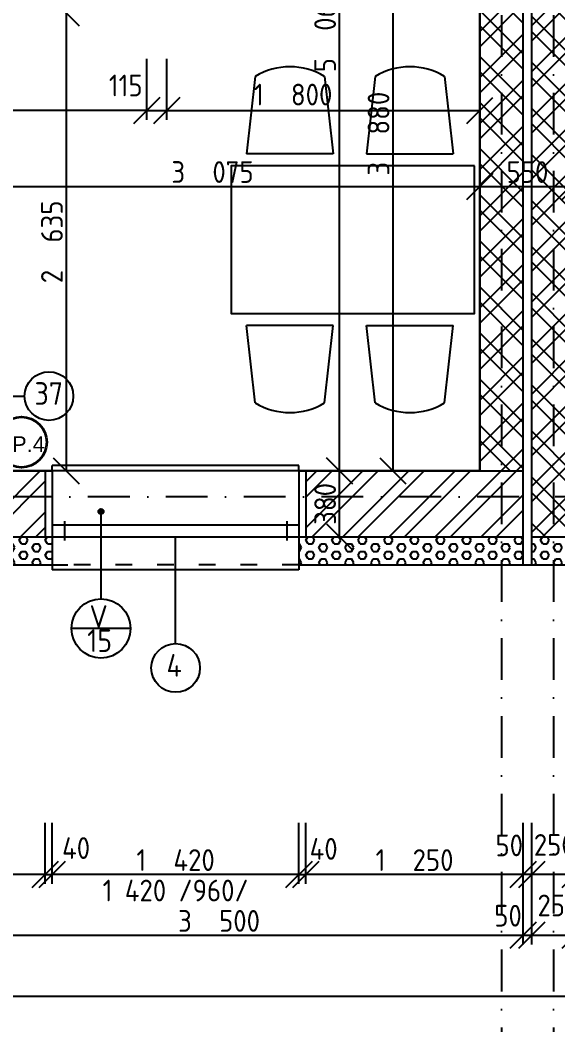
# Model space of a CAD drawing. Extents: x 4511820 to 5180432, y -1526536 to -944957.
# Drawn here: x 5119868 to 5122962, y -1215722 to -1209941 of the extents above; entities that cross this region are included whole.
import ezdxf

# ---------------------------------------------------------------- set-up
doc = ezdxf.new("R2010")
doc.units = 0
doc.header["$MEASUREMENT"] = 0
doc.linetypes.add('ACAD_ISO03W100', pattern=[30, 12, -18])
doc.linetypes.add('BODKOCIARKOVANA_3', pattern=[5.6, 3, -1.3, 0, -1.3])
doc.layers.get('0').update_dxf_attribs({"linetype": 'CONTINUOUS'})
doc.layers.get('Defpoints').update_dxf_attribs({"color": 61, "linetype": 'CONTINUOUS'})
for name, color, linetype in [('KÓTY', 4, 'CONTINUOUS'), ('MÚRY', 1, 'CONTINUOUS'), ('OKNÁ', 143, 'CONTINUOUS'), ('osi', 253, 'CONTINUOUS'), ('Plochy', 41, 'CONTINUOUS'), ('TENKÁ', 7, 'CONTINUOUS'), ('ZARIADENIE', 47, 'CONTINUOUS'), ('ŠRAFY', 82, 'CONTINUOUS')]:
    doc.layers.add(name, color=color, linetype=linetype)
doc.layers.add('preklady', color=74, linetype='CONTINUOUS', lineweight=35)
doc.styles.add('ARIAL', font='arial.ttf')
doc.styles.add('STYLE1', font='isocp.shx')
doc.dimstyles.new('STANDARD-50', dxfattribs={"dimtxt": 125, "dimasz": 150, "dimexe": 10, "dimexo": 200, "dimgap": 20, "dimtad": 1, "dimdsep": 46, "dimlunit": 6, "dimtxsty": 'STYLE1', "dimblk1": 'OBLIQUE', "dimblk2": 'OBLIQUE', "dimsah": 1, "dimcen": 2.5, "dimse1": 1, "dimse2": 1, "dimadec": 0, "dimazin": 0, "dimtfac": 1, "dimtmove": 1, "dimatfit": 3, "dimldrblk": 'OBLIQUE', "dimfxl": 1, "dimtolj": 1, "dimtzin": 0, "dimarcsym": 0})
pattern_1 = [(45, (584112, 2493.08), (-132.5825215, 132.5825215), []), (45, (584200.39, 2493.08), (-132.5825215, 132.5825215), [])]
pattern_2 = [(135, (515810.9, -45114.18), (-132.5825215, -132.5825215), []), (135, (515810.9, -45025.8), (-132.5825215, -132.5825215), [])]
pattern_3 = [(0, (0, -89070.035), (0, 43.3012702), [25, -50]), (120, (0, -89070.035), (-37.5, -21.6506351), [25, -50]), (60, (25, -89070.035), (-37.5, 21.6506351), [25, -50])]

# ---------------------------------------------------------------- blocks, each defined once
blk = doc.blocks.new('_OBLIQUE')
at = {"color": 0, "linetype": 'ByBlock'}
blk.add_line((-0.5, -0.5), (0.5, 0.5), dxfattribs=at)
blk = doc.blocks.new('*D13735')
at = {"layer": 'Defpoints', "color": 0}
for p in [(5109612.5, -1211368.2), (5142602.5, -1212808.2), (5142602.5, -1215556.2)]:
    blk.add_point(p, dxfattribs=at)
at = {"layer": 'KÓTY', "color": 0, "lineweight": -2}
blk.add_line((5109612.5, -1215556.2), (5142602.5, -1215556.2), dxfattribs=at)
at = {"layer": 'KÓTY', "color": 0, "linetype": 'ByBlock', "lineweight": -2, "xscale": 150, "yscale": 150, "zscale": 150, "rotation": 180}
blk.add_blockref('_OBLIQUE', (5109612.5, -1215556.2), dxfattribs=at)
at = {"layer": 'KÓTY', "color": 0, "linetype": 'ByBlock', "lineweight": -2, "xscale": 150, "yscale": 150, "zscale": 150}
blk.add_blockref('_OBLIQUE', (5142602.5, -1215556.2), dxfattribs=at)
at = {"layer": 'KÓTY', "color": 0, "insert": (5126107.5, -1215473.6), "char_height": 125, "attachment_point": 5, "style": 'STYLE1'}
blk.add_mtext('\\A1;32ﾠ990', dxfattribs=at)
blk = doc.blocks.new('*D13744')
at = {"layer": 'Defpoints', "color": 0}
for p in [(5119262.5, -1211474.2), (5122762.5, -1212914.2), (5122762.5, -1215206.2)]:
    blk.add_point(p, dxfattribs=at)
at = {"layer": 'KÓTY', "color": 0, "lineweight": -2}
blk.add_line((5119262.5, -1215206.2), (5122762.5, -1215206.2), dxfattribs=at)
at = {"layer": 'KÓTY', "color": 0, "linetype": 'ByBlock', "lineweight": -2, "xscale": 150, "yscale": 150, "zscale": 150, "rotation": 180}
blk.add_blockref('_OBLIQUE', (5119262.5, -1215206.2), dxfattribs=at)
at = {"layer": 'KÓTY', "color": 0, "linetype": 'ByBlock', "lineweight": -2, "xscale": 150, "yscale": 150, "zscale": 150}
blk.add_blockref('_OBLIQUE', (5122762.5, -1215206.2), dxfattribs=at)
at = {"layer": 'KÓTY', "color": 0, "insert": (5121012.5, -1215123.6), "char_height": 125, "attachment_point": 5, "style": 'STYLE1'}
blk.add_mtext('\\A1;3ﾠ500', dxfattribs=at)
blk = doc.blocks.new('*D13745')
at = {"layer": 'Defpoints', "color": 0}
for p in [(5122762.5, -1212914.2), (5122812.5, -1212914.2), (5122812.5, -1215206.2)]:
    blk.add_point(p, dxfattribs=at)
at = {"layer": 'KÓTY', "color": 0, "lineweight": -2}
blk.add_line((5122762.5, -1215206.2), (5122812.5, -1215206.2), dxfattribs=at)
at = {"layer": 'KÓTY', "color": 0, "linetype": 'ByBlock', "lineweight": -2, "xscale": 150, "yscale": 150, "zscale": 150, "rotation": 180}
blk.add_blockref('_OBLIQUE', (5122762.5, -1215206.2), dxfattribs=at)
at = {"layer": 'KÓTY', "color": 0, "linetype": 'ByBlock', "lineweight": -2, "xscale": 150, "yscale": 150, "zscale": 150}
blk.add_blockref('_OBLIQUE', (5122812.5, -1215206.2), dxfattribs=at)
at = {"layer": 'KÓTY', "color": 0, "insert": (5122675.5, -1215093.5), "char_height": 125, "attachment_point": 5, "style": 'STYLE1'}
blk.add_mtext('\\A1;50', dxfattribs=at)
blk = doc.blocks.new('*D13746')
at = {"layer": 'Defpoints', "color": 0}
for p in [(5122812.5, -1212914.2), (5123062.5, -1212914.2), (5123062.5, -1215206.2)]:
    blk.add_point(p, dxfattribs=at)
at = {"layer": 'KÓTY', "color": 0, "lineweight": -2}
blk.add_line((5122812.5, -1215206.2), (5123062.5, -1215206.2), dxfattribs=at)
at = {"layer": 'KÓTY', "color": 0, "linetype": 'ByBlock', "lineweight": -2, "xscale": 150, "yscale": 150, "zscale": 150, "rotation": 180}
blk.add_blockref('_OBLIQUE', (5122812.5, -1215206.2), dxfattribs=at)
at = {"layer": 'KÓTY', "color": 0, "linetype": 'ByBlock', "lineweight": -2, "xscale": 150, "yscale": 150, "zscale": 150}
blk.add_blockref('_OBLIQUE', (5123062.5, -1215206.2), dxfattribs=at)
at = {"layer": 'KÓTY', "color": 0, "insert": (5122962.5, -1215034.5), "char_height": 125, "attachment_point": 5, "style": 'STYLE1'}
blk.add_mtext('\\A1;250', dxfattribs=at)
blk = doc.blocks.new('*D13768')
at = {"layer": 'Defpoints', "color": 0}
for p in [(5123062.5, -1211486.7), (5122812.5, -1212914.2), (5122812.5, -1214856.2)]:
    blk.add_point(p, dxfattribs=at)
at = {"layer": 'KÓTY', "color": 0, "lineweight": -2}
blk.add_line((5123062.5, -1214856.2), (5122812.5, -1214856.2), dxfattribs=at)
at = {"layer": 'KÓTY', "color": 0, "linetype": 'ByBlock', "lineweight": -2, "xscale": 150, "yscale": 150, "zscale": 150, "rotation": 180}
blk.add_blockref('_OBLIQUE', (5122812.5, -1214856.2), dxfattribs=at)
at = {"layer": 'KÓTY', "color": 0, "linetype": 'ByBlock', "lineweight": -2, "xscale": 150, "yscale": 150, "zscale": 150}
blk.add_blockref('_OBLIQUE', (5123062.5, -1214856.2), dxfattribs=at)
at = {"layer": 'KÓTY', "color": 0, "insert": (5122941.5, -1214686.5), "char_height": 125, "attachment_point": 5, "style": 'STYLE1'}
blk.add_mtext('\\A1;250', dxfattribs=at)
blk = doc.blocks.new('*D13769')
at = {"layer": 'Defpoints', "color": 0}
for p in [(5122762.5, -1212914.2), (5122812.5, -1212914.2), (5122762.5, -1214856.2)]:
    blk.add_point(p, dxfattribs=at)
at = {"layer": 'KÓTY', "color": 0, "lineweight": -2}
blk.add_line((5122812.5, -1214856.2), (5122762.5, -1214856.2), dxfattribs=at)
at = {"layer": 'KÓTY', "color": 0, "linetype": 'ByBlock', "lineweight": -2, "xscale": 150, "yscale": 150, "zscale": 150, "rotation": 180}
blk.add_blockref('_OBLIQUE', (5122762.5, -1214856.2), dxfattribs=at)
at = {"layer": 'KÓTY', "color": 0, "linetype": 'ByBlock', "lineweight": -2, "xscale": 150, "yscale": 150, "zscale": 150}
blk.add_blockref('_OBLIQUE', (5122812.5, -1214856.2), dxfattribs=at)
at = {"layer": 'KÓTY', "color": 0, "insert": (5122682.5, -1214689), "char_height": 125, "attachment_point": 5, "style": 'STYLE1'}
blk.add_mtext('\\A1;50', dxfattribs=at)
blk = doc.blocks.new('*D13770')
at = {"layer": 'Defpoints', "color": 0}
for p in [(5121512.5, -1212914.2), (5122762.5, -1212914.2), (5121512.5, -1214856.2)]:
    blk.add_point(p, dxfattribs=at)
at = {"layer": 'KÓTY', "color": 0, "lineweight": -2}
blk.add_line((5122762.5, -1214856.2), (5121512.5, -1214856.2), dxfattribs=at)
at = {"layer": 'KÓTY', "color": 0, "linetype": 'ByBlock', "lineweight": -2, "xscale": 150, "yscale": 150, "zscale": 150, "rotation": 180}
blk.add_blockref('_OBLIQUE', (5121512.5, -1214856.2), dxfattribs=at)
at = {"layer": 'KÓTY', "color": 0, "linetype": 'ByBlock', "lineweight": -2, "xscale": 150, "yscale": 150, "zscale": 150}
blk.add_blockref('_OBLIQUE', (5122762.5, -1214856.2), dxfattribs=at)
at = {"layer": 'KÓTY', "color": 0, "insert": (5122137.5, -1214773.6), "char_height": 125, "attachment_point": 5, "style": 'STYLE1'}
blk.add_mtext('\\A1;1ﾠ250', dxfattribs=at)
blk = doc.blocks.new('*D13771')
at = {"layer": 'Defpoints', "color": 0}
for p in [(5120052.5, -1212914.2), (5121472.5, -1212914.2), (5120052.5, -1214856.2)]:
    blk.add_point(p, dxfattribs=at)
at = {"layer": 'KÓTY', "color": 0, "lineweight": -2}
blk.add_line((5121472.5, -1214856.2), (5120052.5, -1214856.2), dxfattribs=at)
at = {"layer": 'KÓTY', "color": 0, "linetype": 'ByBlock', "lineweight": -2, "xscale": 150, "yscale": 150, "zscale": 150, "rotation": 180}
blk.add_blockref('_OBLIQUE', (5120052.5, -1214856.2), dxfattribs=at)
at = {"layer": 'KÓTY', "color": 0, "linetype": 'ByBlock', "lineweight": -2, "xscale": 150, "yscale": 150, "zscale": 150}
blk.add_blockref('_OBLIQUE', (5121472.5, -1214856.2), dxfattribs=at)
at = {"layer": 'KÓTY', "color": 0, "insert": (5120762.5, -1214773.6), "char_height": 125, "attachment_point": 5, "style": 'STYLE1'}
blk.add_mtext('\\A1;1ﾠ420', dxfattribs=at)
blk = doc.blocks.new('*D13772')
at = {"layer": 'Defpoints', "color": 0}
for p in [(5119262.5, -1212914.2), (5120012.5, -1212914.2), (5119262.5, -1214856.2)]:
    blk.add_point(p, dxfattribs=at)
at = {"layer": 'KÓTY', "color": 0, "lineweight": -2}
blk.add_line((5120012.5, -1214856.2), (5119262.5, -1214856.2), dxfattribs=at)
at = {"layer": 'KÓTY', "color": 0, "linetype": 'ByBlock', "lineweight": -2, "xscale": 150, "yscale": 150, "zscale": 150, "rotation": 180}
blk.add_blockref('_OBLIQUE', (5119262.5, -1214856.2), dxfattribs=at)
at = {"layer": 'KÓTY', "color": 0, "linetype": 'ByBlock', "lineweight": -2, "xscale": 150, "yscale": 150, "zscale": 150}
blk.add_blockref('_OBLIQUE', (5120012.5, -1214856.2), dxfattribs=at)
at = {"layer": 'KÓTY', "color": 0, "insert": (5119637.5, -1214773.7), "char_height": 125, "attachment_point": 5, "style": 'STYLE1'}
blk.add_mtext('\\A1;750', dxfattribs=at)
blk = doc.blocks.new('*D13785')
at = {"layer": 'Defpoints', "color": 0}
for p in [(5120012.5, -1212914.2), (5120052.5, -1212914.2), (5120052.5, -1214856.2)]:
    blk.add_point(p, dxfattribs=at)
at = {"layer": 'KÓTY', "color": 0, "lineweight": -2}
blk.add_line((5120012.5, -1214856.2), (5120052.5, -1214856.2), dxfattribs=at)
at = {"layer": 'KÓTY', "color": 0, "linetype": 'ByBlock', "lineweight": -2, "xscale": 150, "yscale": 150, "zscale": 150, "rotation": 180}
blk.add_blockref('_OBLIQUE', (5120012.5, -1214856.2), dxfattribs=at)
at = {"layer": 'KÓTY', "color": 0, "linetype": 'ByBlock', "lineweight": -2, "xscale": 150, "yscale": 150, "zscale": 150}
blk.add_blockref('_OBLIQUE', (5120052.5, -1214856.2), dxfattribs=at)
at = {"layer": 'KÓTY', "color": 0, "insert": (5120190, -1214704.5), "char_height": 125, "attachment_point": 5, "style": 'STYLE1'}
blk.add_mtext('\\A1;40', dxfattribs=at)
blk = doc.blocks.new('*D13786')
at = {"layer": 'Defpoints', "color": 0}
for p in [(5121472.5, -1212914.2), (5121512.5, -1212914.2), (5121512.5, -1214856.2)]:
    blk.add_point(p, dxfattribs=at)
at = {"layer": 'KÓTY', "color": 0, "lineweight": -2}
blk.add_line((5121472.5, -1214856.2), (5121512.5, -1214856.2), dxfattribs=at)
at = {"layer": 'KÓTY', "color": 0, "linetype": 'ByBlock', "lineweight": -2, "xscale": 150, "yscale": 150, "zscale": 150, "rotation": 180}
blk.add_blockref('_OBLIQUE', (5121472.5, -1214856.2), dxfattribs=at)
at = {"layer": 'KÓTY', "color": 0, "linetype": 'ByBlock', "lineweight": -2, "xscale": 150, "yscale": 150, "zscale": 150}
blk.add_blockref('_OBLIQUE', (5121512.5, -1214856.2), dxfattribs=at)
at = {"layer": 'KÓTY', "color": 0, "insert": (5121614.5, -1214709), "char_height": 125, "attachment_point": 5, "style": 'STYLE1'}
blk.add_mtext('\\A1;40', dxfattribs=at)
blk = doc.blocks.new('JED STOL140-85')
at = {"layer": 'ZARIADENIE'}
for p, q in [((4444962.8, -1326820.6), (4444912.8, -1327264.7)), ((4445362.8, -1326820.6), (4445412.8, -1327264.7)), ((4445653.3, -1326820.6), (4445603.3, -1327264.7)), ((4446053.3, -1326820.6), (4446103.3, -1327264.7)), ((4445412.8, -1327264.7), (4444912.8, -1327264.7)), ((4445603.3, -1327264.7), (4446103.3, -1327264.7)), ((4444962.8, -1328698.1), (4444912.8, -1328253.9)), ((4445412.8, -1328253.9), (4444912.8, -1328253.9)), ((4445362.8, -1328698.1), (4445412.8, -1328253.9)), ((4445653.3, -1328698.1), (4445603.3, -1328253.9)), ((4445603.3, -1328253.9), (4446103.3, -1328253.9)), ((4446053.3, -1328698.1), (4446103.3, -1328253.9))]:
    blk.add_line(p, q, dxfattribs=at)
blk.add_lwpolyline([(4446225.2, -1327334.3), (4444825.2, -1327334.3), (4444825.2, -1328184.3), (4446225.2, -1328184.3)], close=True, dxfattribs=at)
for centre, start, end in [((4445162.8, -1327150.6), 58.78339, 121.21661), ((4445853.3, -1327150.6), 58.78339, 121.21661), ((4445162.8, -1328368.1), 238.78339, 301.21661), ((4445853.3, -1328368.1), 238.78339, 301.21661)]:
    blk.add_arc(centre, 385.9, start, end, dxfattribs=at)
blk = doc.blocks.new('*D28133')
at = {"layer": 'Defpoints', "color": 0}
for p in [(5122512.5, -1210594.2), (5122512.5, -1210897.5), (5119437.5, -1211299.2)]:
    blk.add_point(p, dxfattribs=at)
at = {"layer": 'KÓTY', "color": 0, "lineweight": -2}
blk.add_line((5119437.5, -1210897.5), (5122512.5, -1210897.5), dxfattribs=at)
at = {"layer": 'KÓTY', "color": 0, "linetype": 'ByBlock', "lineweight": -2, "xscale": 150, "yscale": 150, "zscale": 150, "rotation": 180}
blk.add_blockref('_OBLIQUE', (5119437.5, -1210897.5), dxfattribs=at)
at = {"layer": 'KÓTY', "color": 0, "linetype": 'ByBlock', "lineweight": -2, "xscale": 150, "yscale": 150, "zscale": 150}
blk.add_blockref('_OBLIQUE', (5122512.5, -1210897.5), dxfattribs=at)
at = {"layer": 'KÓTY', "color": 0, "insert": (5120975, -1210815), "char_height": 125, "attachment_point": 5, "style": 'STYLE1'}
blk.add_mtext('\\A1;3ﾠ075', dxfattribs=at)
blk = doc.blocks.new('*D28134')
at = {"layer": 'Defpoints', "color": 0}
for p in [(5122512.5, -1210594.2), (5123062.5, -1210897.5), (5123062.5, -1210897.5)]:
    blk.add_point(p, dxfattribs=at)
at = {"layer": 'KÓTY', "color": 0, "lineweight": -2}
blk.add_line((5122512.5, -1210897.5), (5123062.5, -1210897.5), dxfattribs=at)
at = {"layer": 'KÓTY', "color": 0, "linetype": 'ByBlock', "lineweight": -2, "xscale": 150, "yscale": 150, "zscale": 150, "rotation": 180}
blk.add_blockref('_OBLIQUE', (5122512.5, -1210897.5), dxfattribs=at)
at = {"layer": 'KÓTY', "color": 0, "linetype": 'ByBlock', "lineweight": -2, "xscale": 150, "yscale": 150, "zscale": 150}
blk.add_blockref('_OBLIQUE', (5123062.5, -1210897.5), dxfattribs=at)
at = {"layer": 'KÓTY', "color": 0, "insert": (5122787.5, -1210815), "char_height": 125, "attachment_point": 5, "style": 'STYLE1'}
blk.add_mtext('\\A1;550', dxfattribs=at)
blk = doc.blocks.new('*D28207')
at = {"layer": 'Defpoints', "color": 0}
for p in [(5121705.5, -1212534.2), (5121705.5, -1212534.2), (5121705.5, -1212914.2)]:
    blk.add_point(p, dxfattribs=at)
at = {"layer": 'KÓTY', "color": 0, "lineweight": -2}
blk.add_line((5121705.5, -1212914.2), (5121705.5, -1212534.2), dxfattribs=at)
at = {"layer": 'KÓTY', "color": 0, "linetype": 'ByBlock', "lineweight": -2, "xscale": 150, "yscale": 150, "zscale": 150}
for p, rotation in [((5121705.5, -1212534.2), 90), ((5121705.5, -1212914.2), 270)]:
    blk.add_blockref('_OBLIQUE', p, dxfattribs=dict(at, rotation=rotation))
at = {"layer": 'KÓTY', "color": 0, "insert": (5121623, -1212724.2), "char_height": 125, "attachment_point": 5, "rotation": 90, "style": 'STYLE1'}
blk.add_mtext('\\A1;380', dxfattribs=at)
blk = doc.blocks.new('*D28208')
at = {"layer": 'Defpoints', "color": 0}
for p in [(5121705.5, -1207474.2), (5121705.5, -1207474.2), (5121705.5, -1212534.2)]:
    blk.add_point(p, dxfattribs=at)
at = {"layer": 'KÓTY', "color": 0, "lineweight": -2}
blk.add_line((5121705.5, -1212534.2), (5121705.5, -1207474.2), dxfattribs=at)
at = {"layer": 'KÓTY', "color": 0, "linetype": 'ByBlock', "lineweight": -2, "xscale": 150, "yscale": 150, "zscale": 150}
for p, rotation in [((5121705.5, -1207474.2), 90), ((5121705.5, -1212534.2), 270)]:
    blk.add_blockref('_OBLIQUE', p, dxfattribs=dict(at, rotation=rotation))
at = {"layer": 'KÓTY', "color": 0, "insert": (5121623, -1210004.2), "char_height": 125, "attachment_point": 5, "rotation": 90, "style": 'STYLE1'}
blk.add_mtext('\\A1;5ﾠ060', dxfattribs=at)
blk = doc.blocks.new('*D28230')
at = {"layer": 'Defpoints', "color": 0}
for p in [(5120597.5, -1210059.7), (5120712.5, -1210059.7), (5120712.5, -1210461)]:
    blk.add_point(p, dxfattribs=at)
at = {"layer": 'KÓTY', "color": 0, "lineweight": -2}
blk.add_line((5120597.5, -1210461), (5120712.5, -1210461), dxfattribs=at)
at = {"layer": 'KÓTY', "color": 0, "linetype": 'ByBlock', "lineweight": -2, "xscale": 150, "yscale": 150, "zscale": 150, "rotation": 180}
blk.add_blockref('_OBLIQUE', (5120597.5, -1210461), dxfattribs=at)
at = {"layer": 'KÓTY', "color": 0, "linetype": 'ByBlock', "lineweight": -2, "xscale": 150, "yscale": 150, "zscale": 150}
blk.add_blockref('_OBLIQUE', (5120712.5, -1210461), dxfattribs=at)
at = {"layer": 'KÓTY', "color": 0, "insert": (5120475.5, -1210317), "char_height": 125, "attachment_point": 5, "style": 'STYLE1'}
blk.add_mtext('\\A1;115', dxfattribs=at)
blk = doc.blocks.new('*D28231')
at = {"layer": 'Defpoints', "color": 0}
for p in [(5120712.5, -1209899.2), (5122512.5, -1209899.2), (5122512.5, -1210461)]:
    blk.add_point(p, dxfattribs=at)
at = {"layer": 'KÓTY', "color": 0, "lineweight": -2}
blk.add_line((5120712.5, -1210461), (5122512.5, -1210461), dxfattribs=at)
at = {"layer": 'KÓTY', "color": 0, "linetype": 'ByBlock', "lineweight": -2, "xscale": 150, "yscale": 150, "zscale": 150, "rotation": 180}
blk.add_blockref('_OBLIQUE', (5120712.5, -1210461), dxfattribs=at)
at = {"layer": 'KÓTY', "color": 0, "linetype": 'ByBlock', "lineweight": -2, "xscale": 150, "yscale": 150, "zscale": 150}
blk.add_blockref('_OBLIQUE', (5122512.5, -1210461), dxfattribs=at)
at = {"layer": 'KÓTY', "color": 0, "insert": (5121439, -1210369.5), "char_height": 125, "attachment_point": 5, "style": 'STYLE1'}
blk.add_mtext('\\A1;1ﾠ800', dxfattribs=at)
blk = doc.blocks.new('*D28232')
at = {"layer": 'Defpoints', "color": 0}
for p in [(5116172.5, -1209899.2), (5120597.5, -1209899.2), (5116172.5, -1210461)]:
    blk.add_point(p, dxfattribs=at)
at = {"layer": 'KÓTY', "color": 0, "lineweight": -2}
blk.add_line((5120597.5, -1210461), (5116172.5, -1210461), dxfattribs=at)
at = {"layer": 'KÓTY', "color": 0, "linetype": 'ByBlock', "lineweight": -2, "xscale": 150, "yscale": 150, "zscale": 150, "rotation": 180}
blk.add_blockref('_OBLIQUE', (5116172.5, -1210461), dxfattribs=at)
at = {"layer": 'KÓTY', "color": 0, "linetype": 'ByBlock', "lineweight": -2, "xscale": 150, "yscale": 150, "zscale": 150}
blk.add_blockref('_OBLIQUE', (5120597.5, -1210461), dxfattribs=at)
at = {"layer": 'KÓTY', "color": 0, "insert": (5118385, -1210378.5), "char_height": 125, "attachment_point": 5, "style": 'STYLE1'}
blk.add_mtext('\\A1;4ﾠ425', dxfattribs=at)
blk = doc.blocks.new('*D28233')
at = {"layer": 'Defpoints', "color": 0}
for p in [(5120597.5, -1209899.2), (5120133.5, -1212534.2), (5120597.5, -1212534.2)]:
    blk.add_point(p, dxfattribs=at)
at = {"layer": 'KÓTY', "color": 0, "lineweight": -2}
blk.add_line((5120133.5, -1209899.2), (5120133.5, -1212534.2), dxfattribs=at)
at = {"layer": 'KÓTY', "color": 0, "linetype": 'ByBlock', "lineweight": -2, "xscale": 150, "yscale": 150, "zscale": 150}
for p, rotation in [((5120133.5, -1209899.2), 90), ((5120133.5, -1212534.2), 270)]:
    blk.add_blockref('_OBLIQUE', p, dxfattribs=dict(at, rotation=rotation))
at = {"layer": 'KÓTY', "color": 0, "insert": (5120051, -1211216.7), "char_height": 125, "attachment_point": 5, "rotation": 90, "style": 'STYLE1'}
blk.add_mtext('\\A1;2ﾠ635', dxfattribs=at)
blk = doc.blocks.new('*D28234')
at = {"layer": 'Defpoints', "color": 0}
for p in [(5120597.5, -1209149.2), (5120133.5, -1209899.2), (5120597.5, -1209899.2)]:
    blk.add_point(p, dxfattribs=at)
at = {"layer": 'KÓTY', "color": 0, "lineweight": -2}
blk.add_line((5120133.5, -1209149.2), (5120133.5, -1209899.2), dxfattribs=at)
at = {"layer": 'KÓTY', "color": 0, "linetype": 'ByBlock', "lineweight": -2, "xscale": 150, "yscale": 150, "zscale": 150}
for p, rotation in [((5120133.5, -1209149.2), 90), ((5120133.5, -1209899.2), 270)]:
    blk.add_blockref('_OBLIQUE', p, dxfattribs=dict(at, rotation=rotation))
at = {"layer": 'KÓTY', "color": 0, "insert": (5120051, -1209524.2), "char_height": 125, "attachment_point": 5, "rotation": 90, "style": 'STYLE1'}
blk.add_mtext('\\A1;750', dxfattribs=at)
blk = doc.blocks.new('*D28256')
at = {"layer": 'Defpoints', "color": 0}
for p in [(5122282.5, -1208654.2), (5122013, -1212534.2), (5122282.5, -1212534.2)]:
    blk.add_point(p, dxfattribs=at)
at = {"layer": 'KÓTY', "color": 0, "lineweight": -2}
blk.add_line((5122013, -1208654.2), (5122013, -1212534.2), dxfattribs=at)
at = {"layer": 'KÓTY', "color": 0, "linetype": 'ByBlock', "lineweight": -2, "xscale": 150, "yscale": 150, "zscale": 150}
for p, rotation in [((5122013, -1208654.2), 90), ((5122013, -1212534.2), 270)]:
    blk.add_blockref('_OBLIQUE', p, dxfattribs=dict(at, rotation=rotation))
at = {"layer": 'KÓTY', "color": 0, "insert": (5121930.5, -1210594.2), "char_height": 125, "attachment_point": 5, "rotation": 90, "style": 'STYLE1'}
blk.add_mtext('\\A1;3ﾠ880', dxfattribs=at)

msp = doc.modelspace()

# ---------------------------------------------------------------- hatches: boundary and pattern name
at = {"layer": 'TENKÁ'}
h = msp.add_hatch(color=256, dxfattribs=at)
h.dxf.hatch_style = 1
h.paths.add_polyline_path([(5120333.234, -1212783.553, 2.41421356), (5120318.234, -1212768.553, 0.41421356)])
at = {"layer": 'ŠRAFY'}
h = msp.add_hatch(dxfattribs=at)
h.set_pattern_fill('ANSI32', color=256, scale=500)
h.set_pattern_definition(pattern_1)
h.paths.add_polyline_path([(5122762.5, -1199614.226), (5122512.5, -1199614.226), (5122512.5, -1203749.226), (5122512.5, -1203864.226), (5122512.5, -1204964.226), (5122512.5, -1205079.226), (5122512.5, -1207334.226), (5122512.5, -1207474.226), (5122512.5, -1208194.226), (5122512.5, -1208274.226), (5122512.5, -1208574.226), (5122512.5, -1208654.226), (5122512.5, -1212534.226), (5122762.5, -1212534.226)])
h = msp.add_hatch(dxfattribs=at)
h.set_pattern_fill('ANSI32', color=256, scale=500, angle=90)
h.set_pattern_definition(pattern_2)
h.paths.add_polyline_path([(5122762.5, -1199614.226), (5122512.5, -1199614.226), (5122512.5, -1203749.226), (5122512.5, -1203864.226), (5122512.5, -1204964.226), (5122512.5, -1205079.226), (5122512.5, -1207334.226), (5122512.5, -1207474.226), (5122512.5, -1208194.226), (5122512.5, -1208274.226), (5122512.5, -1208574.226), (5122512.5, -1208654.226), (5122512.5, -1212534.226), (5122762.5, -1212534.226)])
h = msp.add_hatch(dxfattribs=at)
h.set_pattern_fill('ANSI32', color=256, scale=500)
h.set_pattern_definition(pattern_1)
h.paths.add_polyline_path([(5123062.5, -1209090.673), (5123062.5, -1207244.226), (5123062.5, -1207129.226), (5123062.5, -1204879.226), (5123062.5, -1204764.226), (5123062.5, -1203764.226), (5123062.5, -1203649.226), (5123062.5, -1199614.226), (5122812.5, -1199614.226), (5122812.5, -1212914.226), (5123062.5, -1212914.226), (5123062.5, -1211474.226), (5123062.5, -1211299.226), (5123062.5, -1211284.226)])
h = msp.add_hatch(dxfattribs=at)
h.set_pattern_fill('ANSI32', color=256, scale=500, angle=90)
h.set_pattern_definition(pattern_2)
h.paths.add_polyline_path([(5123062.5, -1209090.673), (5123062.5, -1207244.226), (5123062.5, -1207129.226), (5123062.5, -1204879.226), (5123062.5, -1204764.226), (5123062.5, -1203764.226), (5123062.5, -1203649.226), (5123062.5, -1199614.226), (5122812.5, -1199614.226), (5122812.5, -1212914.226), (5123062.5, -1212914.226), (5123062.5, -1211474.226), (5123062.5, -1211299.226), (5123062.5, -1211284.226)])
h = msp.add_hatch(dxfattribs=at)
h.set_pattern_fill('HEX', color=256, scale=200)
h.set_pattern_definition(pattern_3)
h.paths.add_polyline_path([(5123062.5, -1211474.226), (5123062.5, -1212914.226), (5122812.5, -1212914.226), (5122812.5, -1213074.226), (5123012.5, -1213074.226), (5123062.5, -1213074.226), (5123262.5, -1213074.226), (5123262.5, -1211674.226), (5123509.145, -1211674.226), (5123617.5, -1211674.226), (5123617.5, -1211474.226)])
h = msp.add_hatch(dxfattribs=at)
h.set_pattern_fill('HEX', color=256, scale=200)
h.set_pattern_definition(pattern_3)
h.paths.add_polyline_path([(5120052.5, -1213074.226), (5120052.5, -1212914.226), (5120012.5, -1212914.226), (5119262.5, -1212914.226), (5119262.5, -1212534.226), (5119062.5, -1212534.226), (5119062.5, -1213074.226), (5119262.5, -1213074.226), (5119312.5, -1213074.226)])
h = msp.add_hatch(dxfattribs=at)
h.set_pattern_fill('ANSI32', color=256, scale=500)
h.set_pattern_definition(pattern_1)
h.paths.add_polyline_path([(5119262.5, -1212914.226), (5120012.5, -1212914.226), (5120012.5, -1212534.226), (5119437.5, -1212534.226), (5119332.5, -1212534.226), (5119262.5, -1212534.226)])
h = msp.add_hatch(dxfattribs=at)
h.set_pattern_fill('ANSI32', color=256, scale=500)
h.set_pattern_definition(pattern_1)
h.paths.add_polyline_path([(5122762.5, -1212914.226), (5122762.5, -1212534.226), (5122512.5, -1212534.226), (5121512.5, -1212534.226), (5121512.5, -1212914.226)])
h = msp.add_hatch(dxfattribs=at)
h.set_pattern_fill('HEX', color=256, scale=200)
h.set_pattern_definition(pattern_3)
h.paths.add_polyline_path([(5121512.5, -1212914.226), (5121472.5, -1212914.226), (5121472.5, -1213074.226), (5122762.5, -1213074.226), (5122762.5, -1212914.226)])

# ---------------------------------------------------------------- linework, layer by layer
at = {"layer": 'KÓTY', "ltscale": 25}
for p, q in [((5120597.5, -1210514.438), (5120597.5, -1210164.438)), ((5120712.5, -1210514.438), (5120712.5, -1210164.438)), ((5120012.5, -1214909.584), (5120012.5, -1214559.584)), ((5120052.5, -1214909.584), (5120052.5, -1214559.584)), ((5121472.5, -1214909.584), (5121472.5, -1214559.584)), ((5121512.5, -1214909.584), (5121512.5, -1214559.584)), ((5122762.5, -1214909.584), (5122762.5, -1214559.584)), ((5122812.5, -1214909.584), (5122812.5, -1214559.584)), ((5122762.5, -1215259.584), (5122762.5, -1214909.584)), ((5122812.5, -1215259.584), (5122812.5, -1214909.584))]:
    msp.add_line(p, q, dxfattribs=at)
at = {"layer": 'MÚRY'}
for p, q in [((5122512.5, -1212534.226), (5122512.5, -1208654.226)), ((5119062.5, -1212534.226), (5120052.5, -1212534.226)), ((5120052.5, -1212534.226), (5120052.5, -1213074.226)), ((5121472.5, -1212534.226), (5122512.5, -1212534.226)), ((5121472.5, -1212534.226), (5121472.5, -1213074.226)), ((5119062.5, -1213074.226), (5120142.5, -1213074.226)), ((5121472.5, -1213074.226), (5123262.5, -1213074.226))]:
    msp.add_line(p, q, dxfattribs=at)
at = {"layer": 'OKNÁ', "ltscale": 0.25}
for p, q in [((5118943.146, -1212104.226), (5119893.909, -1212104.226)), ((5120122.5, -1212824.226), (5120122.5, -1212934.226)), ((5120122.5, -1212824.226), (5120122.5, -1212934.226)), ((5121402.5, -1212824.226), (5121402.5, -1212934.226)), ((5121402.5, -1212824.226), (5121402.5, -1212934.226)), ((5120052.5, -1212844.226), (5121472.5, -1212844.226)), ((5120052.5, -1212914.226), (5121472.5, -1212914.226)), ((5120762.5, -1213528.08), (5120762.5, -1212914.226))]:
    msp.add_line(p, q, dxfattribs=at)
for centre in [(5120033.909, -1212104.226), (5120762.5, -1213668.08)]:
    msp.add_circle(centre, 140, dxfattribs=at)
at = {"layer": 'osi', "linetype": 'BODKOCIARKOVANA_3', "ltscale": 80}
for p, q in [((5122637.5, -1198261.132), (5122637.5, -1230189.035)), ((5122937.5, -1198261.132), (5122937.5, -1230189.035)), ((5157242.5, -1212684.226), (5093572.5, -1212684.226))]:
    msp.add_line(p, q, dxfattribs=at)
at = {"layer": 'Plochy'}
msp.add_lwpolyline([(5116172.5, -1205149.226), (5119098, -1205149.226), (5119262.5, -1205149.226), (5119262.5, -1208149.226), (5119377.5, -1208149.226), (5119377.5, -1207474.226), (5122512.5, -1207474.226), (5122512.5, -1208194.226), (5122282.5, -1208194.226), (5122282.5, -1208654.226), (5122512.5, -1208654.226), (5122512.5, -1212534.226), (5119437.5, -1212534.226), (5119437.5, -1211299.226), (5116172.5, -1211299.226)], close=True, dxfattribs=at)
at = {"layer": 'preklady', "ltscale": 0.25}
msp.add_circle((5119876, -1212369.226), 145, dxfattribs=at)
at = {"layer": 'TENKÁ'}
for p, q in [((5122762.5, -1213074.226), (5122762.5, -1199074.226)), ((5122812.5, -1213074.226), (5122812.5, -1199074.226)), ((5120012.5, -1212534.226), (5120012.5, -1212914.226)), ((5121512.5, -1212534.226), (5121512.5, -1212914.226)), ((5122512.5, -1212534.226), (5122762.5, -1212534.226)), ((5119262.5, -1212914.226), (5120052.5, -1212914.226)), ((5121472.5, -1212914.226), (5122762.5, -1212914.226)), ((5122812.5, -1212914.226), (5123062.5, -1212914.226))]:
    msp.add_line(p, q, dxfattribs=at)
at = {"layer": 'TENKÁ', "ltscale": 0.25}
for p, q in [((5121472.5, -1212504.226), (5120052.5, -1212504.226)), ((5120052.5, -1212534.226), (5120052.5, -1212504.226)), ((5121472.5, -1212534.226), (5121472.5, -1212504.226)), ((5120333.234, -1212768.553), (5120333.234, -1213270.956)), ((5120052.5, -1213074.226), (5120052.5, -1213104.226)), ((5121472.5, -1213104.226), (5120052.5, -1213104.226)), ((5121472.5, -1213074.226), (5121472.5, -1213104.226)), ((5120503.234, -1213440.956), (5120163.234, -1213440.956))]:
    msp.add_line(p, q, dxfattribs=at)
at = {"layer": 'TENKÁ', "linetype": 'ACAD_ISO03W100', "ltscale": 8}
for p, q in [((5121472.5, -1212534.226), (5120052.5, -1212534.226)), ((5121472.5, -1213074.226), (5120052.5, -1213074.226))]:
    msp.add_line(p, q, dxfattribs=at)
at = {"layer": 'TENKÁ'}
msp.add_circle((5120333.234, -1212768.553), 15, dxfattribs=at)
at = {"layer": 'TENKÁ', "ltscale": 0.25}
msp.add_circle((5120333.234, -1213440.956), 170, dxfattribs=at)

# ---------------------------------------------------------------- block references
at = {"layer": 'ZARIADENIE'}
msp.add_blockref('JED STOL140-85', (676257.332, 116555.112), dxfattribs=at)

# ---------------------------------------------------------------- texts
at = {"layer": 'KÓTY', "insert": (5120762.5, -1214948.638), "char_height": 125, "attachment_point": 5, "style": 'STYLE1'}
msp.add_mtext('\\A1;1 420 /960/', dxfattribs=at)
at = {"layer": 'preklady', "linetype": 'Continuous', "lineweight": 20, "style": 'ARIAL'}
msp.add_text('KP.4', height=90, dxfattribs=at).set_placement((5119737.736, -1212425.483))
at = {"layer": 'TENKÁ', "style": 'STYLE1'}
for s, p in [('37', (5119950.878, -1212154.226)), ('V', (5120267.204, -1213437.456)), ('15', (5120253.704, -1213576.092)), ('4', (5120710.47, -1213718.08))]:
    msp.add_text(s, height=130, dxfattribs=at).set_placement(p)

# ---------------------------------------------------------------- dimensions: what is measured, and where the dimension line sits
at = {"layer": 'KÓTY'}
for base, p1, p2, picture, middle in [((5121705.5, -1207474.226), (5121705.5, -1212534.226), (5121705.5, -1207474.226), '*D28208', (5121622.957, -1210004.226)), ((5122013, -1212534.226), (5122282.5, -1208654.226), (5122282.5, -1212534.226), '*D28256', (5121930.457, -1210594.226)), ((5120133.5, -1209899.226), (5120597.5, -1209149.226), (5120597.5, -1209899.226), '*D28234', (5120051, -1209524.226)), ((5120133.5, -1212534.226), (5120597.5, -1209899.226), (5120597.5, -1212534.226), '*D28233', (5120050.957, -1211216.726)), ((5121705.5, -1212534.226), (5121705.5, -1212914.226), (5121705.5, -1212534.226), '*D28207', (5121623, -1212724.226))]:
    dim = msp.add_linear_dim(base=base, p1=p1, p2=p2, angle=90, dimstyle='STANDARD-50', dxfattribs=at)
    dim.commit()
    dim.dimension.update_dxf_attribs({"geometry": picture, "text_midpoint": middle})
for base, p1, p2, picture, middle in [((5116172.5, -1210461.035), (5120597.5, -1209899.226), (5116172.5, -1209899.226), '*D28232', (5118385, -1210378.492)), ((5122512.5, -1210897.535), (5119437.5, -1211299.226), (5122512.5, -1210594.226), '*D28133', (5120975, -1210814.992)), ((5123062.5, -1210897.535), (5122512.5, -1210594.226), (5123062.5, -1210897.535), '*D28134', (5122787.5, -1210815.035)), ((5142602.5, -1215556.181), (5109612.5, -1211368.226), (5142602.5, -1212808.226), '*D13735', (5126107.5, -1215473.638)), ((5122762.5, -1215206.181), (5119262.5, -1211474.226), (5122762.5, -1212914.226), '*D13744', (5121012.5, -1215123.638)), ((5119262.5, -1214856.181), (5120012.5, -1212914.226), (5119262.5, -1212914.226), '*D13772', (5119637.5, -1214773.681)), ((5120052.5, -1214856.181), (5121472.5, -1212914.226), (5120052.5, -1212914.226), '*D13771', (5120762.5, -1214773.638)), ((5121512.5, -1214856.181), (5122762.5, -1212914.226), (5121512.5, -1212914.226), '*D13770', (5122137.5, -1214773.638))]:
    dim = msp.add_linear_dim(base=base, p1=p1, p2=p2, dimstyle='STANDARD-50', dxfattribs=at)
    dim.commit()
    dim.dimension.update_dxf_attribs({"geometry": picture, "text_midpoint": middle})
for base, p1, p2, picture, middle in [((5122512.5, -1210461.035), (5120712.5, -1209899.226), (5122512.5, -1209899.226), '*D28231', (5121439, -1210452.035)), ((5120712.5, -1210461.035), (5120597.5, -1210059.726), (5120712.5, -1210059.726), '*D28230', (5120475.5, -1210399.535)), ((5122812.5, -1214856.181), (5123062.5, -1211486.726), (5122812.5, -1212914.226), '*D13768', (5122941.5, -1214769.035)), ((5120052.5, -1214856.181), (5120012.5, -1212914.226), (5120052.5, -1212914.226), '*D13785', (5120190, -1214787.035)), ((5121512.5, -1214856.181), (5121472.5, -1212914.226), (5121512.5, -1212914.226), '*D13786', (5121614.5, -1214791.535)), ((5122812.5, -1215206.181), (5122762.5, -1212914.226), (5122812.5, -1212914.226), '*D13745', (5122675.5, -1215176.035)), ((5122762.5, -1214856.181), (5122812.5, -1212914.226), (5122762.5, -1212914.226), '*D13769', (5122682.5, -1214771.535)), ((5123062.5, -1215206.181), (5122812.5, -1212914.226), (5123062.5, -1212914.226), '*D13746', (5122962.5, -1215117.035))]:
    dim = msp.add_linear_dim(base=base, p1=p1, p2=p2, dimstyle='STANDARD-50', dxfattribs=at)
    dim.commit()
    dim.dimension.update_dxf_attribs({"geometry": picture, "text_midpoint": middle, "dimtype": 160})

doc.saveas('drawing.dxf')
